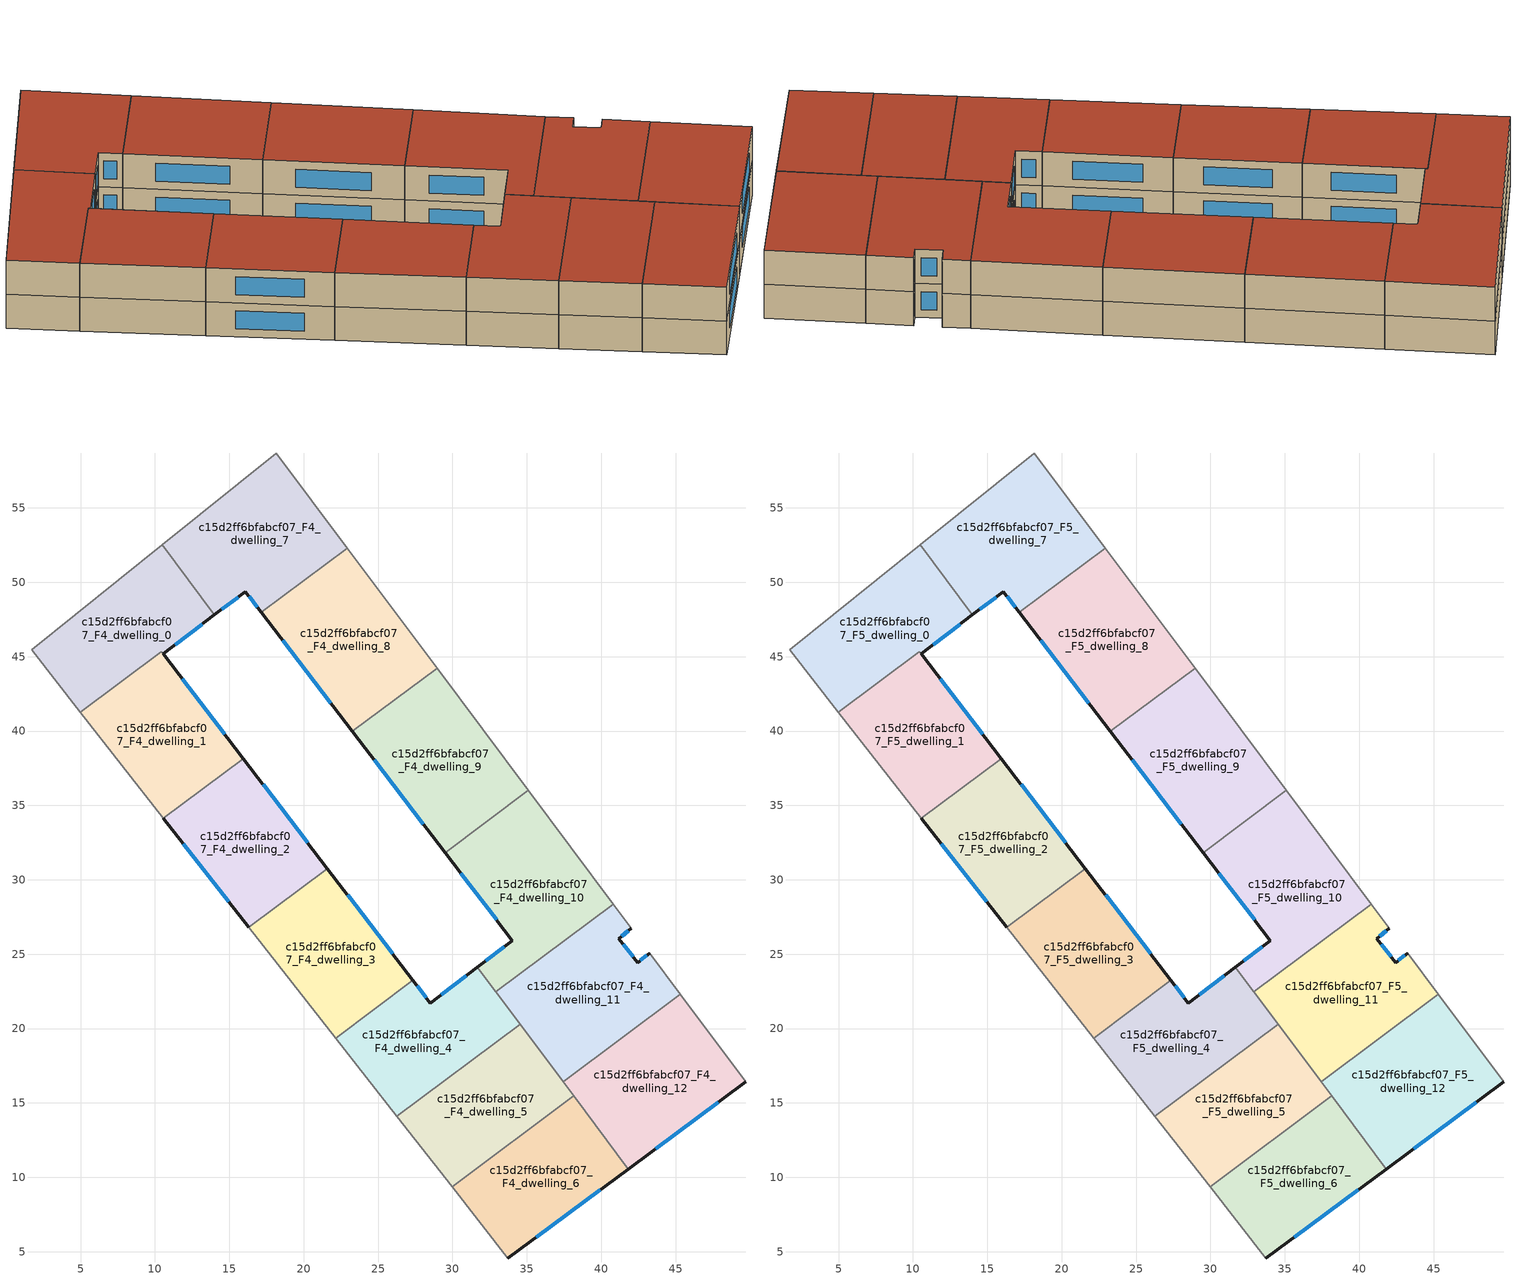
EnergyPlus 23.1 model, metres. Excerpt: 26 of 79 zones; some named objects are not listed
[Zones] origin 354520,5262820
c15d2ff6bfabcf07_F4_dwelling_0
 floor to c15d2ff6bfabcf07_F3_dwelling_0 (EU_floor_Construction): 10.48,52.52 14,47.8 10.55,45.18 10.44,45.33 4.98,41.26 1.7,45.46 z12
 wall outside (EU_wall_Construction): 10.55,45.18 14,47.8 z12:15
 wall adiabatic (EU_wall_Construction): 10.48,52.52 1.7,45.46 4.98,41.26 z12:15
 wall to c15d2ff6bfabcf07_F4_dwelling_7 (EU_wall_Construction): 14,47.8 10.48,52.52 z12:15
 wall to c15d2ff6bfabcf07_F4_dwelling_1 (EU_wall_Construction): 4.98,41.26 10.44,45.33 10.55,45.18 z12:15
 window (EU_Window_Construction): 11.36,45.8 13.19,47.19 z12.7:14.3
c15d2ff6bfabcf07_F4_dwelling_1
 floor to c15d2ff6bfabcf07_F3_dwelling_1 (EU_floor_Construction): 10.44,45.33 15.94,38.15 10.57,34.14 4.98,41.26 z12
 wall outside (EU_wall_Construction): 15.94,38.15 10.55,45.18 z12:15
 wall to c15d2ff6bfabcf07_F4_dwelling_2 (EU_wall_Construction): 10.57,34.14 15.94,38.15 z12:15
 wall adiabatic (EU_wall_Construction): 4.98,41.26 10.57,34.14 z12:15
 window (EU_Window_Construction): 14.67,39.8 11.82,43.53 z12.7:14.3
c15d2ff6bfabcf07_F4_dwelling_10
 floor to c15d2ff6bfabcf07_F3_dwelling_10 (EU_floor_Construction): 35.1,36 40.8,28.36 32.92,22.47 31.68,24.13 34.03,25.92 29.51,31.83 z12
 wall outside (EU_wall_Construction): 29.51,31.83 34.03,25.92 31.68,24.13 z12:15
 wall to c15d2ff6bfabcf07_F4_dwelling_9 (EU_wall_Construction): 35.1,36 29.51,31.83 z12:15
 wall adiabatic (EU_wall_Construction): 40.8,28.36 35.1,36 z12:15
 wall to c15d2ff6bfabcf07_F4_dwelling_11 (EU_wall_Construction): 32.92,22.47 40.8,28.36 z12:15
 wall to c15d2ff6bfabcf07_F4_dwelling_4 (EU_wall_Construction): 31.68,24.13 32.92,22.47 z12:15
 window (EU_Window_Construction): 33.48,25.5 32.23,24.55 / 30.57,30.44 32.97,27.3 z12.7:14.3
c15d2ff6bfabcf07_F4_dwelling_11
 floor to c15d2ff6bfabcf07_F3_dwelling_11 (EU_floor_Construction): 42.02,26.73 41.18,26.05 42.45,24.44 43.26,25.07 45.33,22.31 37.44,16.42 32.92,22.47 40.8,28.36 z12
 wall outside (EU_wall_Construction): 43.26,25.07 42.45,24.44 41.18,26.05 42.02,26.73 z12:15
 wall adiabatic (EU_wall_Construction): 45.33,22.31 43.26,25.07 / 42.02,26.73 40.8,28.36 z12:15
 wall to c15d2ff6bfabcf07_F4_dwelling_12 (EU_wall_Construction): 37.44,16.42 45.33,22.31 z12:15
 wall to c15d2ff6bfabcf07_F4_dwelling_5 (EU_wall_Construction): 34.54,20.3 37.44,16.42 z12:15
 wall to c15d2ff6bfabcf07_F4_dwelling_4 (EU_wall_Construction): 32.92,22.47 34.54,20.3 z12:15
 window (EU_Window_Construction): 41.38,26.21 41.83,26.57 / 42.15,24.82 41.48,25.67 / 43.07,24.92 42.64,24.59 z12.7:14.3
c15d2ff6bfabcf07_F4_dwelling_12
 floor to c15d2ff6bfabcf07_F3_dwelling_12 (EU_floor_Construction): 45.33,22.31 49.73,16.41 41.82,10.56 37.44,16.42 z12
 wall outside (EU_wall_Construction): 41.82,10.56 49.73,16.41 z12:15
 wall adiabatic (EU_wall_Construction): 49.73,16.41 45.33,22.31 z12:15
 wall to c15d2ff6bfabcf07_F4_dwelling_6 (EU_wall_Construction): 38.15,15.47 41.82,10.56 z12:15
 wall to c15d2ff6bfabcf07_F4_dwelling_5 (EU_wall_Construction): 37.44,16.41 38.15,15.47 z12:15
 window (EU_Window_Construction): 43.68,11.93 47.87,15.03 z12.7:14.3
c15d2ff6bfabcf07_F4_dwelling_2
 floor to c15d2ff6bfabcf07_F3_dwelling_2 (EU_floor_Construction): 15.94,38.15 21.59,30.76 16.31,26.81 10.57,34.14 z12
 wall outside (EU_wall_Construction): 10.57,34.14 16.31,26.81 / 21.59,30.76 15.94,38.15 z12:15
 wall to c15d2ff6bfabcf07_F4_dwelling_3 (EU_wall_Construction): 16.31,26.81 21.59,30.76 z12:15
 window (EU_Window_Construction): 11.92,32.42 14.96,28.53 / 20.27,32.49 17.27,36.41 z12.7:14.3
c15d2ff6bfabcf07_F4_dwelling_3
 floor to c15d2ff6bfabcf07_F3_dwelling_3 (EU_floor_Construction): 21.59,30.76 27.34,23.25 22.14,19.36 16.31,26.81 z12
 wall outside (EU_wall_Construction): 27.34,23.25 21.59,30.76 z12:15
 wall to c15d2ff6bfabcf07_F4_dwelling_4 (EU_wall_Construction): 22.14,19.36 27.34,23.25 z12:15
 wall adiabatic (EU_wall_Construction): 16.31,26.81 22.14,19.36 z12:15
 window (EU_Window_Construction): 25.99,25.01 22.94,28.99 z12.7:14.3
c15d2ff6bfabcf07_F4_dwelling_4
 floor to c15d2ff6bfabcf07_F3_dwelling_4 (EU_floor_Construction): 31.68,24.13 34.54,20.3 26.26,14.11 22.14,19.36 27.34,23.25 28.52,21.72 z12
 wall outside (EU_wall_Construction): 31.68,24.13 28.52,21.72 27.34,23.25 z12:15
 wall to c15d2ff6bfabcf07_F4_dwelling_5 (EU_wall_Construction): 26.26,14.11 34.54,20.3 z12:15
 wall adiabatic (EU_wall_Construction): 22.14,19.36 26.26,14.11 z12:15
 window (EU_Window_Construction): 30.94,23.56 29.26,22.28 / 28.24,22.08 27.62,22.89 z12.7:14.3
c15d2ff6bfabcf07_F4_dwelling_5
 floor to c15d2ff6bfabcf07_F3_dwelling_5 (EU_floor_Construction): 34.54,20.3 38.15,15.47 29.97,9.36 26.26,14.11 z12
 wall to c15d2ff6bfabcf07_F4_dwelling_6 (EU_wall_Construction): 29.97,9.36 38.15,15.47 z12:15
 wall adiabatic (EU_wall_Construction): 26.26,14.11 29.97,9.36 z12:15
c15d2ff6bfabcf07_F4_dwelling_6
 floor to c15d2ff6bfabcf07_F3_dwelling_6 (EU_floor_Construction): 38.15,15.47 41.82,10.56 33.72,4.57 29.97,9.36 z12
 wall outside (EU_wall_Construction): 33.72,4.57 41.82,10.56 z12:15
 wall adiabatic (EU_wall_Construction): 29.97,9.36 33.72,4.57 z12:15
 window (EU_Window_Construction): 35.63,5.98 39.92,9.15 z12.7:14.3
c15d2ff6bfabcf07_F4_dwelling_7
 floor to c15d2ff6bfabcf07_F3_dwelling_7 (EU_floor_Construction): 18.15,58.69 22.93,52.3 17.14,47.98 16.07,49.38 14,47.8 10.48,52.52 z12
 wall outside (EU_wall_Construction): 14,47.8 16.07,49.38 17.14,47.98 z12:15
 wall adiabatic (EU_wall_Construction): 22.93,52.3 18.15,58.69 10.48,52.52 z12:15
 wall to c15d2ff6bfabcf07_F4_dwelling_8 (EU_wall_Construction): 17.14,47.98 22.93,52.3 z12:15
 window (EU_Window_Construction): 16.32,49.05 16.89,48.31 / 14.49,48.17 15.58,49.01 z12.7:14.3
c15d2ff6bfabcf07_F4_dwelling_8
 floor to c15d2ff6bfabcf07_F3_dwelling_8 (EU_floor_Construction): 22.93,52.3 28.96,44.22 23.27,39.97 17.14,47.98 z12
 wall outside (EU_wall_Construction): 17.14,47.98 23.27,39.97 z12:15
 wall to c15d2ff6bfabcf07_F4_dwelling_9 (EU_wall_Construction): 23.27,39.97 28.96,44.22 z12:15
 wall adiabatic (EU_wall_Construction): 28.96,44.22 22.93,52.3 z12:15
 window (EU_Window_Construction): 18.58,46.1 21.83,41.85 z12.7:14.3
c15d2ff6bfabcf07_F4_dwelling_9
 floor to c15d2ff6bfabcf07_F3_dwelling_9 (EU_floor_Construction): 28.96,44.22 35.1,36 29.51,31.83 23.27,39.97 z12
 wall outside (EU_wall_Construction): 23.27,39.97 29.51,31.83 z12:15
 wall adiabatic (EU_wall_Construction): 35.1,36 28.96,44.22 z12:15
 window (EU_Window_Construction): 24.73,38.06 28.04,33.74 z12.7:14.3
c15d2ff6bfabcf07_F5_dwelling_0
 floor to c15d2ff6bfabcf07_F4_dwelling_0 (EU_floor_Construction): 10.48,52.52 14,47.8 10.55,45.18 10.44,45.33 4.98,41.26 1.7,45.46 z15
 wall outside (EU_wall_Construction): 10.55,45.18 14,47.8 z15:18
 wall adiabatic (EU_wall_Construction): 10.48,52.52 1.7,45.46 4.98,41.26 z15:18
 wall to c15d2ff6bfabcf07_F5_dwelling_7 (EU_wall_Construction): 14,47.8 10.48,52.52 z15:18
 wall to c15d2ff6bfabcf07_F5_dwelling_1 (EU_wall_Construction): 4.98,41.26 10.44,45.33 10.55,45.18 z15:18
 window (EU_Window_Construction): 11.36,45.8 13.19,47.19 z15.7:17.3
 roof outside (EU_roof_Construction): 10.55,45.18 14,47.8 10.48,52.52 1.7,45.46 4.98,41.26 10.44,45.33 z18
c15d2ff6bfabcf07_F5_dwelling_1
 floor to c15d2ff6bfabcf07_F4_dwelling_1 (EU_floor_Construction): 10.44,45.33 15.94,38.15 10.57,34.14 4.98,41.26 z15
 wall outside (EU_wall_Construction): 15.94,38.15 10.55,45.18 z15:18
 wall to c15d2ff6bfabcf07_F5_dwelling_2 (EU_wall_Construction): 10.57,34.14 15.94,38.15 z15:18
 wall adiabatic (EU_wall_Construction): 4.98,41.26 10.57,34.14 z15:18
 window (EU_Window_Construction): 14.67,39.8 11.82,43.53 z15.7:17.3
 roof outside (EU_roof_Construction): 15.94,38.15 10.44,45.33 4.98,41.26 10.57,34.14 z18
c15d2ff6bfabcf07_F5_dwelling_10
 floor to c15d2ff6bfabcf07_F4_dwelling_10 (EU_floor_Construction): 35.1,36 40.8,28.36 32.92,22.47 31.68,24.13 34.03,25.92 29.51,31.83 z15
 wall outside (EU_wall_Construction): 29.51,31.83 34.03,25.92 31.68,24.13 z15:18
 wall to c15d2ff6bfabcf07_F5_dwelling_9 (EU_wall_Construction): 35.1,36 29.51,31.83 z15:18
 wall adiabatic (EU_wall_Construction): 40.8,28.36 35.1,36 z15:18
 wall to c15d2ff6bfabcf07_F5_dwelling_11 (EU_wall_Construction): 32.92,22.47 40.8,28.36 z15:18
 wall to c15d2ff6bfabcf07_F5_dwelling_4 (EU_wall_Construction): 31.68,24.13 32.92,22.47 z15:18
 window (EU_Window_Construction): 33.48,25.5 32.23,24.55 / 30.57,30.44 32.97,27.3 z15.7:17.3
 roof outside (EU_roof_Construction): 40.8,28.36 35.1,36 29.51,31.83 34.03,25.92 31.68,24.13 32.92,22.47 z18
c15d2ff6bfabcf07_F5_dwelling_11
 floor to c15d2ff6bfabcf07_F4_dwelling_11 (EU_floor_Construction): 42.02,26.73 41.18,26.05 42.45,24.44 43.26,25.07 45.33,22.31 37.44,16.42 32.92,22.47 40.8,28.36 z15
 wall outside (EU_wall_Construction): 43.26,25.07 42.45,24.44 41.18,26.05 42.02,26.73 z15:18
 wall adiabatic (EU_wall_Construction): 45.33,22.31 43.26,25.07 / 42.02,26.73 40.8,28.36 z15:18
 wall to c15d2ff6bfabcf07_F5_dwelling_12 (EU_wall_Construction): 37.44,16.42 45.33,22.31 z15:18
 wall to c15d2ff6bfabcf07_F5_dwelling_5 (EU_wall_Construction): 34.54,20.3 37.44,16.42 z15:18
 wall to c15d2ff6bfabcf07_F5_dwelling_4 (EU_wall_Construction): 32.92,22.47 34.54,20.3 z15:18
 window (EU_Window_Construction): 41.38,26.21 41.83,26.57 / 42.15,24.82 41.48,25.67 / 43.07,24.92 42.64,24.59 z15.7:17.3
 roof outside (EU_roof_Construction): 45.33,22.31 43.26,25.07 42.45,24.44 41.18,26.05 42.02,26.73 40.8,28.36 32.92,22.47 37.44,16.42 z18
c15d2ff6bfabcf07_F5_dwelling_12
 floor to c15d2ff6bfabcf07_F4_dwelling_12 (EU_floor_Construction): 45.33,22.31 49.73,16.41 41.82,10.56 37.44,16.42 z15
 wall outside (EU_wall_Construction): 41.82,10.56 49.73,16.41 z15:18
 wall adiabatic (EU_wall_Construction): 49.73,16.41 45.33,22.31 z15:18
 wall to c15d2ff6bfabcf07_F5_dwelling_6 (EU_wall_Construction): 38.15,15.47 41.82,10.56 z15:18
 wall to c15d2ff6bfabcf07_F5_dwelling_5 (EU_wall_Construction): 37.44,16.41 38.15,15.47 z15:18
 window (EU_Window_Construction): 43.68,11.93 47.87,15.03 z15.7:17.3
 roof outside (EU_roof_Construction): 49.73,16.41 45.33,22.31 37.44,16.42 41.82,10.56 z18
c15d2ff6bfabcf07_F5_dwelling_2
 floor to c15d2ff6bfabcf07_F4_dwelling_2 (EU_floor_Construction): 15.94,38.15 21.59,30.76 16.31,26.81 10.57,34.14 z15
 wall outside (EU_wall_Construction): 10.57,34.14 16.31,26.81 / 21.59,30.76 15.94,38.15 z15:18
 wall to c15d2ff6bfabcf07_F5_dwelling_3 (EU_wall_Construction): 16.31,26.81 21.59,30.76 z15:18
 window (EU_Window_Construction): 11.92,32.42 14.96,28.53 / 20.27,32.49 17.27,36.41 z15.7:17.3
 roof outside (EU_roof_Construction): 21.59,30.76 15.94,38.15 10.57,34.14 16.31,26.81 z18
c15d2ff6bfabcf07_F5_dwelling_3
 floor to c15d2ff6bfabcf07_F4_dwelling_3 (EU_floor_Construction): 21.59,30.76 27.34,23.25 22.14,19.36 16.31,26.81 z15
 wall outside (EU_wall_Construction): 27.34,23.25 21.59,30.76 z15:18
 wall to c15d2ff6bfabcf07_F5_dwelling_4 (EU_wall_Construction): 22.14,19.36 27.34,23.25 z15:18
 wall adiabatic (EU_wall_Construction): 16.31,26.81 22.14,19.36 z15:18
 window (EU_Window_Construction): 25.99,25.01 22.94,28.99 z15.7:17.3
 roof outside (EU_roof_Construction): 27.34,23.25 21.59,30.76 16.31,26.81 22.14,19.36 z18
c15d2ff6bfabcf07_F5_dwelling_4
 floor to c15d2ff6bfabcf07_F4_dwelling_4 (EU_floor_Construction): 31.68,24.13 34.54,20.3 26.26,14.11 22.14,19.36 27.34,23.25 28.52,21.72 z15
 wall outside (EU_wall_Construction): 31.68,24.13 28.52,21.72 27.34,23.25 z15:18
 wall to c15d2ff6bfabcf07_F5_dwelling_5 (EU_wall_Construction): 26.26,14.11 34.54,20.3 z15:18
 wall adiabatic (EU_wall_Construction): 22.14,19.36 26.26,14.11 z15:18
 window (EU_Window_Construction): 30.94,23.56 29.26,22.28 / 28.24,22.08 27.62,22.89 z15.7:17.3
 roof outside (EU_roof_Construction): 34.54,20.3 31.68,24.13 28.52,21.72 27.34,23.25 22.14,19.36 26.26,14.11 z18
c15d2ff6bfabcf07_F5_dwelling_5
 floor to c15d2ff6bfabcf07_F4_dwelling_5 (EU_floor_Construction): 34.54,20.3 38.15,15.47 29.97,9.36 26.26,14.11 z15
 wall to c15d2ff6bfabcf07_F5_dwelling_6 (EU_wall_Construction): 29.97,9.36 38.15,15.47 z15:18
 wall adiabatic (EU_wall_Construction): 26.26,14.11 29.97,9.36 z15:18
 roof outside (EU_roof_Construction): 38.15,15.47 34.54,20.3 26.26,14.11 29.97,9.36 z18
c15d2ff6bfabcf07_F5_dwelling_6
 floor to c15d2ff6bfabcf07_F4_dwelling_6 (EU_floor_Construction): 38.15,15.47 41.82,10.56 33.72,4.57 29.97,9.36 z15
 wall outside (EU_wall_Construction): 33.72,4.57 41.82,10.56 z15:18
 wall adiabatic (EU_wall_Construction): 29.97,9.36 33.72,4.57 z15:18
 window (EU_Window_Construction): 35.63,5.98 39.92,9.15 z15.7:17.3
 roof outside (EU_roof_Construction): 41.82,10.56 38.15,15.47 29.97,9.36 33.72,4.57 z18
c15d2ff6bfabcf07_F5_dwelling_7
 floor to c15d2ff6bfabcf07_F4_dwelling_7 (EU_floor_Construction): 18.15,58.69 22.93,52.3 17.14,47.98 16.07,49.38 14,47.8 10.48,52.52 z15
 wall outside (EU_wall_Construction): 14,47.8 16.07,49.38 17.14,47.98 z15:18
 wall adiabatic (EU_wall_Construction): 22.93,52.3 18.15,58.69 10.48,52.52 z15:18
 wall to c15d2ff6bfabcf07_F5_dwelling_8 (EU_wall_Construction): 17.14,47.98 22.93,52.3 z15:18
 window (EU_Window_Construction): 16.32,49.05 16.89,48.31 / 14.49,48.17 15.58,49.01 z15.7:17.3
 roof outside (EU_roof_Construction): 22.93,52.3 18.15,58.69 10.48,52.52 14,47.8 16.07,49.38 17.14,47.98 z18
c15d2ff6bfabcf07_F5_dwelling_8
 floor to c15d2ff6bfabcf07_F4_dwelling_8 (EU_floor_Construction): 22.93,52.3 28.96,44.22 23.27,39.97 17.14,47.98 z15
 wall outside (EU_wall_Construction): 17.14,47.98 23.27,39.97 z15:18
 wall to c15d2ff6bfabcf07_F5_dwelling_9 (EU_wall_Construction): 23.27,39.97 28.96,44.22 z15:18
 wall adiabatic (EU_wall_Construction): 28.96,44.22 22.93,52.3 z15:18
 window (EU_Window_Construction): 18.58,46.1 21.83,41.85 z15.7:17.3
 roof outside (EU_roof_Construction): 28.96,44.22 22.93,52.3 17.14,47.98 23.27,39.97 z18
c15d2ff6bfabcf07_F5_dwelling_9
 floor to c15d2ff6bfabcf07_F4_dwelling_9 (EU_floor_Construction): 28.96,44.22 35.1,36 29.51,31.83 23.27,39.97 z15
 wall outside (EU_wall_Construction): 23.27,39.97 29.51,31.83 z15:18
 wall adiabatic (EU_wall_Construction): 35.1,36 28.96,44.22 z15:18
 window (EU_Window_Construction): 24.73,38.06 28.04,33.74 z15.7:17.3
 roof outside (EU_roof_Construction): 35.1,36 28.96,44.22 23.27,39.97 29.51,31.83 z18
[Building]
EU S2 Campaign: North Axis=0; Terrain=City; Solar Distribution=FullExterior
[Site:Location]
Budapest.Ferenc.Liszt.Intl.AP: Latitude=47.437; Longitude=19.256; Time Zone=1; Elevation=185
[SizingPeriod:WeatherFileDays]
AnnualSizingPeriod: Begin Month=1; Begin Day of Month=1; End Month=12; End Day of Month=31; Day of Week for Start Day=Monday; Use Weather File Daylight Saving Period=No; Use Weather File Rain and Snow Indicators=No
[MATERIAL]
EU_InternalMass_Material: Roughness=MediumRough; Thickness=0.1; Conductivity=1; Density=1800; Specific Heat=900; Thermal Absorptance=0.9; Solar Absorptance=0.7; Visible Absorptance=0.7
[MATERIAL:NOMASS] Roughness=MediumRough; Thermal Absorptance=0.9; Solar Absorptance=0.7; Visible Absorptance=0.7
Name | Thermal Resistance
EU_wall_NoMass | 0.832559
EU_roof_NoMass | 1.39638
EU_floor_NoMass | 0.872794
[WINDOWMATERIAL:SIMPLEGLAZINGSYSTEM]
EU_Window_SimpleGlazing: UFactor=2.79869; Solar Heat Gain Coefficient=0.75; Visible Transmittance=0.75
[CONSTRUCTION]
EU_wall_Construction: EU_wall_NoMass
EU_roof_Construction: EU_roof_NoMass
EU_floor_Construction: EU_floor_NoMass
EU_Window_Construction: EU_Window_SimpleGlazing
EU_InternalMass_Construction: EU_InternalMass_Material
[ZONE] Type=1; Multiplier=1; Ceiling Height=autocalculate; Floor Area=autocalculate; Part of Total Floor Area=Yes
Name | Volume
c15d2ff6bfabcf07_F4_dwelling_0; c15d2ff6bfabcf07_F5_dwelling_0 | 187.981
c15d2ff6bfabcf07_F4_dwelling_1; c15d2ff6bfabcf07_F5_dwelling_1 | 183.399
c15d2ff6bfabcf07_F4_dwelling_10; c15d2ff6bfabcf07_F5_dwelling_10 | 216.639
c15d2ff6bfabcf07_F4_dwelling_11; c15d2ff6bfabcf07_F5_dwelling_11 | 216.628
c15d2ff6bfabcf07_F4_dwelling_12; c15d2ff6bfabcf07_F5_dwelling_12 | 216.636
c15d2ff6bfabcf07_F4_dwelling_2; c15d2ff6bfabcf07_F5_dwelling_2 | 185.682
c15d2ff6bfabcf07_F4_dwelling_3; c15d2ff6bfabcf07_F5_dwelling_3 | 185.705
c15d2ff6bfabcf07_F4_dwelling_4; c15d2ff6bfabcf07_F5_dwelling_4 | 185.704
c15d2ff6bfabcf07_F4_dwelling_5; c15d2ff6bfabcf07_F5_dwelling_5 | 185.711
c15d2ff6bfabcf07_F4_dwelling_6; c15d2ff6bfabcf07_F5_dwelling_6 | 185.68
c15d2ff6bfabcf07_F4_dwelling_7; c15d2ff6bfabcf07_F5_dwelling_7 | 216.637
c15d2ff6bfabcf07_F4_dwelling_8; c15d2ff6bfabcf07_F5_dwelling_8 | 216.654
c15d2ff6bfabcf07_F4_dwelling_9; c15d2ff6bfabcf07_F5_dwelling_9 | 216.62
[INTERNALMASS] Construction=EU_InternalMass_Construction
Name | Zone or ZoneList | Surface Area
c15d2ff6bfabcf07_F4_dwelling_0_EU_InternalMass | c15d2ff6bfabcf07_F4_dwelling_0 | 62.6601
c15d2ff6bfabcf07_F4_dwelling_1_EU_InternalMass | c15d2ff6bfabcf07_F4_dwelling_1 | 61.1329
c15d2ff6bfabcf07_F4_dwelling_2_EU_InternalMass | c15d2ff6bfabcf07_F4_dwelling_2 | 61.8942
c15d2ff6bfabcf07_F4_dwelling_3_EU_InternalMass | c15d2ff6bfabcf07_F4_dwelling_3 | 61.9018
c15d2ff6bfabcf07_F4_dwelling_4_EU_InternalMass | c15d2ff6bfabcf07_F4_dwelling_4 | 61.9014
c15d2ff6bfabcf07_F4_dwelling_5_EU_InternalMass | c15d2ff6bfabcf07_F4_dwelling_5 | 61.9037
c15d2ff6bfabcf07_F4_dwelling_6_EU_InternalMass | c15d2ff6bfabcf07_F4_dwelling_6 | 61.8932
c15d2ff6bfabcf07_F4_dwelling_7_EU_InternalMass | c15d2ff6bfabcf07_F4_dwelling_7 | 72.2125
c15d2ff6bfabcf07_F4_dwelling_8_EU_InternalMass | c15d2ff6bfabcf07_F4_dwelling_8 | 72.218
c15d2ff6bfabcf07_F4_dwelling_9_EU_InternalMass | c15d2ff6bfabcf07_F4_dwelling_9 | 72.2064
c15d2ff6bfabcf07_F4_dwelling_10_EU_InternalMass | c15d2ff6bfabcf07_F4_dwelling_10 | 72.213
c15d2ff6bfabcf07_F4_dwelling_11_EU_InternalMass | c15d2ff6bfabcf07_F4_dwelling_11 | 72.2094
c15d2ff6bfabcf07_F4_dwelling_12_EU_InternalMass | c15d2ff6bfabcf07_F4_dwelling_12 | 72.2119
c15d2ff6bfabcf07_F5_dwelling_0_EU_InternalMass | c15d2ff6bfabcf07_F5_dwelling_0 | 62.6601
c15d2ff6bfabcf07_F5_dwelling_1_EU_InternalMass | c15d2ff6bfabcf07_F5_dwelling_1 | 61.1329
c15d2ff6bfabcf07_F5_dwelling_2_EU_InternalMass | c15d2ff6bfabcf07_F5_dwelling_2 | 61.8942
c15d2ff6bfabcf07_F5_dwelling_3_EU_InternalMass | c15d2ff6bfabcf07_F5_dwelling_3 | 61.9018
c15d2ff6bfabcf07_F5_dwelling_4_EU_InternalMass | c15d2ff6bfabcf07_F5_dwelling_4 | 61.9014
c15d2ff6bfabcf07_F5_dwelling_5_EU_InternalMass | c15d2ff6bfabcf07_F5_dwelling_5 | 61.9037
c15d2ff6bfabcf07_F5_dwelling_6_EU_InternalMass | c15d2ff6bfabcf07_F5_dwelling_6 | 61.8932
c15d2ff6bfabcf07_F5_dwelling_7_EU_InternalMass | c15d2ff6bfabcf07_F5_dwelling_7 | 72.2125
c15d2ff6bfabcf07_F5_dwelling_8_EU_InternalMass | c15d2ff6bfabcf07_F5_dwelling_8 | 72.218
c15d2ff6bfabcf07_F5_dwelling_9_EU_InternalMass | c15d2ff6bfabcf07_F5_dwelling_9 | 72.2064
c15d2ff6bfabcf07_F5_dwelling_10_EU_InternalMass | c15d2ff6bfabcf07_F5_dwelling_10 | 72.213
c15d2ff6bfabcf07_F5_dwelling_11_EU_InternalMass | c15d2ff6bfabcf07_F5_dwelling_11 | 72.2094
c15d2ff6bfabcf07_F5_dwelling_12_EU_InternalMass | c15d2ff6bfabcf07_F5_dwelling_12 | 72.2119
[OTHEREQUIPMENT] Fuel Type=Electricity; Design Level Calculation Method=Watts/Area; Power per Zone Floor Area=1; Fraction Latent=0; Fraction Radiant=0; Fraction Lost=0; Carbon Dioxide Generation Rate=0; EndUse Subcategory=EU_Step8_InternalGains
Name | Zone or ZoneList or Space or SpaceList | Schedule
EU_Step8_InternalGain_c15d2ff6bfabcf07_F4_dwelling_0_f000 | c15d2ff6bfabcf07_F4_dwelling_0 | EU_Step8_GainSchedule_c15d2ff6bfabcf07_F4_dwelling_0_f000
EU_Step8_InternalGain_c15d2ff6bfabcf07_F4_dwelling_1_f000 | c15d2ff6bfabcf07_F4_dwelling_1 | EU_Step8_GainSchedule_c15d2ff6bfabcf07_F4_dwelling_1_f000
EU_Step8_InternalGain_c15d2ff6bfabcf07_F4_dwelling_2_f000 | c15d2ff6bfabcf07_F4_dwelling_2 | EU_Step8_GainSchedule_c15d2ff6bfabcf07_F4_dwelling_2_f000
EU_Step8_InternalGain_c15d2ff6bfabcf07_F4_dwelling_3_f000 | c15d2ff6bfabcf07_F4_dwelling_3 | EU_Step8_GainSchedule_c15d2ff6bfabcf07_F4_dwelling_3_f000
EU_Step8_InternalGain_c15d2ff6bfabcf07_F4_dwelling_4_f000 | c15d2ff6bfabcf07_F4_dwelling_4 | EU_Step8_GainSchedule_c15d2ff6bfabcf07_F4_dwelling_4_f000
EU_Step8_InternalGain_c15d2ff6bfabcf07_F4_dwelling_5_f000 | c15d2ff6bfabcf07_F4_dwelling_5 | EU_Step8_GainSchedule_c15d2ff6bfabcf07_F4_dwelling_5_f000
EU_Step8_InternalGain_c15d2ff6bfabcf07_F4_dwelling_6_f000 | c15d2ff6bfabcf07_F4_dwelling_6 | EU_Step8_GainSchedule_c15d2ff6bfabcf07_F4_dwelling_6_f000
EU_Step8_InternalGain_c15d2ff6bfabcf07_F4_dwelling_7_f000 | c15d2ff6bfabcf07_F4_dwelling_7 | EU_Step8_GainSchedule_c15d2ff6bfabcf07_F4_dwelling_7_f000
EU_Step8_InternalGain_c15d2ff6bfabcf07_F4_dwelling_8_f000 | c15d2ff6bfabcf07_F4_dwelling_8 | EU_Step8_GainSchedule_c15d2ff6bfabcf07_F4_dwelling_8_f000
EU_Step8_InternalGain_c15d2ff6bfabcf07_F4_dwelling_9_f000 | c15d2ff6bfabcf07_F4_dwelling_9 | EU_Step8_GainSchedule_c15d2ff6bfabcf07_F4_dwelling_9_f000
EU_Step8_InternalGain_c15d2ff6bfabcf07_F4_dwelling_10_f000 | c15d2ff6bfabcf07_F4_dwelling_10 | EU_Step8_GainSchedule_c15d2ff6bfabcf07_F4_dwelling_10_f000
EU_Step8_InternalGain_c15d2ff6bfabcf07_F4_dwelling_11_f000 | c15d2ff6bfabcf07_F4_dwelling_11 | EU_Step8_GainSchedule_c15d2ff6bfabcf07_F4_dwelling_11_f000
EU_Step8_InternalGain_c15d2ff6bfabcf07_F4_dwelling_12_f000 | c15d2ff6bfabcf07_F4_dwelling_12 | EU_Step8_GainSchedule_c15d2ff6bfabcf07_F4_dwelling_12_f000
EU_Step8_InternalGain_c15d2ff6bfabcf07_F5_dwelling_0_f000 | c15d2ff6bfabcf07_F5_dwelling_0 | EU_Step8_GainSchedule_c15d2ff6bfabcf07_F5_dwelling_0_f000
EU_Step8_InternalGain_c15d2ff6bfabcf07_F5_dwelling_1_f000 | c15d2ff6bfabcf07_F5_dwelling_1 | EU_Step8_GainSchedule_c15d2ff6bfabcf07_F5_dwelling_1_f000
EU_Step8_InternalGain_c15d2ff6bfabcf07_F5_dwelling_2_f000 | c15d2ff6bfabcf07_F5_dwelling_2 | EU_Step8_GainSchedule_c15d2ff6bfabcf07_F5_dwelling_2_f000
EU_Step8_InternalGain_c15d2ff6bfabcf07_F5_dwelling_3_f000 | c15d2ff6bfabcf07_F5_dwelling_3 | EU_Step8_GainSchedule_c15d2ff6bfabcf07_F5_dwelling_3_f000
EU_Step8_InternalGain_c15d2ff6bfabcf07_F5_dwelling_4_f000 | c15d2ff6bfabcf07_F5_dwelling_4 | EU_Step8_GainSchedule_c15d2ff6bfabcf07_F5_dwelling_4_f000
EU_Step8_InternalGain_c15d2ff6bfabcf07_F5_dwelling_5_f000 | c15d2ff6bfabcf07_F5_dwelling_5 | EU_Step8_GainSchedule_c15d2ff6bfabcf07_F5_dwelling_5_f000
EU_Step8_InternalGain_c15d2ff6bfabcf07_F5_dwelling_6_f000 | c15d2ff6bfabcf07_F5_dwelling_6 | EU_Step8_GainSchedule_c15d2ff6bfabcf07_F5_dwelling_6_f000
EU_Step8_InternalGain_c15d2ff6bfabcf07_F5_dwelling_7_f000 | c15d2ff6bfabcf07_F5_dwelling_7 | EU_Step8_GainSchedule_c15d2ff6bfabcf07_F5_dwelling_7_f000
EU_Step8_InternalGain_c15d2ff6bfabcf07_F5_dwelling_8_f000 | c15d2ff6bfabcf07_F5_dwelling_8 | EU_Step8_GainSchedule_c15d2ff6bfabcf07_F5_dwelling_8_f000
EU_Step8_InternalGain_c15d2ff6bfabcf07_F5_dwelling_9_f000 | c15d2ff6bfabcf07_F5_dwelling_9 | EU_Step8_GainSchedule_c15d2ff6bfabcf07_F5_dwelling_9_f000
EU_Step8_InternalGain_c15d2ff6bfabcf07_F5_dwelling_10_f000 | c15d2ff6bfabcf07_F5_dwelling_10 | EU_Step8_GainSchedule_c15d2ff6bfabcf07_F5_dwelling_10_f000
EU_Step8_InternalGain_c15d2ff6bfabcf07_F5_dwelling_11_f000 | c15d2ff6bfabcf07_F5_dwelling_11 | EU_Step8_GainSchedule_c15d2ff6bfabcf07_F5_dwelling_11_f000
EU_Step8_InternalGain_c15d2ff6bfabcf07_F5_dwelling_12_f000 | c15d2ff6bfabcf07_F5_dwelling_12 | EU_Step8_GainSchedule_c15d2ff6bfabcf07_F5_dwelling_12_f000
[ZONEVENTILATION:DESIGNFLOWRATE] Schedule=EU_AlwaysOn; Design Flow Rate Calculation Method=AirChanges/Hour; Air Changes per Hour=0.475469; Ventilation Type=Natural; Fan Pressure Rise=0; Fan Total Efficiency=1; Constant Term Coefficient=1; Temperature Term Coefficient=0; Velocity Term Coefficient=0; Velocity Squared Term Coefficient=0; Minimum Indoor Temperature=-100; Maximum Indoor Temperature=100; Delta Temperature=-100; Minimum Outdoor Temperature=-100; Maximum Outdoor Temperature=100; Maximum Wind Speed=40
Name | Zone or ZoneList or Space or SpaceList
EU_ConstantAir_c15d2ff6bfabcf07_F4_dwelling_0 | c15d2ff6bfabcf07_F4_dwelling_0
EU_ConstantAir_c15d2ff6bfabcf07_F4_dwelling_1 | c15d2ff6bfabcf07_F4_dwelling_1
EU_ConstantAir_c15d2ff6bfabcf07_F4_dwelling_2 | c15d2ff6bfabcf07_F4_dwelling_2
EU_ConstantAir_c15d2ff6bfabcf07_F4_dwelling_3 | c15d2ff6bfabcf07_F4_dwelling_3
EU_ConstantAir_c15d2ff6bfabcf07_F4_dwelling_4 | c15d2ff6bfabcf07_F4_dwelling_4
EU_ConstantAir_c15d2ff6bfabcf07_F4_dwelling_5 | c15d2ff6bfabcf07_F4_dwelling_5
EU_ConstantAir_c15d2ff6bfabcf07_F4_dwelling_6 | c15d2ff6bfabcf07_F4_dwelling_6
EU_ConstantAir_c15d2ff6bfabcf07_F4_dwelling_7 | c15d2ff6bfabcf07_F4_dwelling_7
EU_ConstantAir_c15d2ff6bfabcf07_F4_dwelling_8 | c15d2ff6bfabcf07_F4_dwelling_8
EU_ConstantAir_c15d2ff6bfabcf07_F4_dwelling_9 | c15d2ff6bfabcf07_F4_dwelling_9
EU_ConstantAir_c15d2ff6bfabcf07_F4_dwelling_10 | c15d2ff6bfabcf07_F4_dwelling_10
EU_ConstantAir_c15d2ff6bfabcf07_F4_dwelling_11 | c15d2ff6bfabcf07_F4_dwelling_11
EU_ConstantAir_c15d2ff6bfabcf07_F4_dwelling_12 | c15d2ff6bfabcf07_F4_dwelling_12
EU_ConstantAir_c15d2ff6bfabcf07_F5_dwelling_0 | c15d2ff6bfabcf07_F5_dwelling_0
EU_ConstantAir_c15d2ff6bfabcf07_F5_dwelling_1 | c15d2ff6bfabcf07_F5_dwelling_1
EU_ConstantAir_c15d2ff6bfabcf07_F5_dwelling_2 | c15d2ff6bfabcf07_F5_dwelling_2
EU_ConstantAir_c15d2ff6bfabcf07_F5_dwelling_3 | c15d2ff6bfabcf07_F5_dwelling_3
EU_ConstantAir_c15d2ff6bfabcf07_F5_dwelling_4 | c15d2ff6bfabcf07_F5_dwelling_4
EU_ConstantAir_c15d2ff6bfabcf07_F5_dwelling_5 | c15d2ff6bfabcf07_F5_dwelling_5
EU_ConstantAir_c15d2ff6bfabcf07_F5_dwelling_6 | c15d2ff6bfabcf07_F5_dwelling_6
EU_ConstantAir_c15d2ff6bfabcf07_F5_dwelling_7 | c15d2ff6bfabcf07_F5_dwelling_7
EU_ConstantAir_c15d2ff6bfabcf07_F5_dwelling_8 | c15d2ff6bfabcf07_F5_dwelling_8
EU_ConstantAir_c15d2ff6bfabcf07_F5_dwelling_9 | c15d2ff6bfabcf07_F5_dwelling_9
EU_ConstantAir_c15d2ff6bfabcf07_F5_dwelling_10 | c15d2ff6bfabcf07_F5_dwelling_10
EU_ConstantAir_c15d2ff6bfabcf07_F5_dwelling_11 | c15d2ff6bfabcf07_F5_dwelling_11
EU_ConstantAir_c15d2ff6bfabcf07_F5_dwelling_12 | c15d2ff6bfabcf07_F5_dwelling_12
[HVACTEMPLATE:ZONE:IDEALLOADSAIRSYSTEM] System Availability Schedule=EU_AlwaysOn; Maximum Heating Supply Air Temperature=50; Minimum Cooling Supply Air Temperature=13; Maximum Heating Supply Air Humidity Ratio=0.0156; Minimum Cooling Supply Air Humidity Ratio=0.0077; Heating Limit=NoLimit; Cooling Limit=NoLimit; Heating Availability Schedule=EU_AlwaysOn; Cooling Availability Schedule=EU_CoolingOff; Dehumidification Control Type=ConstantSensibleHeatRatio; Cooling Sensible Heat Ratio=0.7; Dehumidification Setpoint=60; Humidification Control Type=None; Humidification Setpoint=30; Outdoor Air Method=None; Outdoor Air Flow Rate per Person=0.00944; Outdoor Air Flow Rate per Zone Floor Area=0; Outdoor Air Flow Rate per Zone=0; Demand Controlled Ventilation Type=None; Outdoor Air Economizer Type=NoEconomizer; Heat Recovery Type=None; Sensible Heat Recovery Effectiveness=0.7; Latent Heat Recovery Effectiveness=0.65
Name | Template Thermostat
c15d2ff6bfabcf07_F4_dwelling_0 | EU_HeatOnly_c15d2ff6bfabcf07_F4_dwelling_0
c15d2ff6bfabcf07_F4_dwelling_1 | EU_HeatOnly_c15d2ff6bfabcf07_F4_dwelling_1
c15d2ff6bfabcf07_F4_dwelling_2 | EU_HeatOnly_c15d2ff6bfabcf07_F4_dwelling_2
c15d2ff6bfabcf07_F4_dwelling_3 | EU_HeatOnly_c15d2ff6bfabcf07_F4_dwelling_3
c15d2ff6bfabcf07_F4_dwelling_4 | EU_HeatOnly_c15d2ff6bfabcf07_F4_dwelling_4
c15d2ff6bfabcf07_F4_dwelling_5 | EU_HeatOnly_c15d2ff6bfabcf07_F4_dwelling_5
c15d2ff6bfabcf07_F4_dwelling_6 | EU_HeatOnly_c15d2ff6bfabcf07_F4_dwelling_6
c15d2ff6bfabcf07_F4_dwelling_7 | EU_HeatOnly_c15d2ff6bfabcf07_F4_dwelling_7
c15d2ff6bfabcf07_F4_dwelling_8 | EU_HeatOnly_c15d2ff6bfabcf07_F4_dwelling_8
c15d2ff6bfabcf07_F4_dwelling_9 | EU_HeatOnly_c15d2ff6bfabcf07_F4_dwelling_9
c15d2ff6bfabcf07_F4_dwelling_10 | EU_HeatOnly_c15d2ff6bfabcf07_F4_dwelling_10
c15d2ff6bfabcf07_F4_dwelling_11 | EU_HeatOnly_c15d2ff6bfabcf07_F4_dwelling_11
c15d2ff6bfabcf07_F4_dwelling_12 | EU_HeatOnly_c15d2ff6bfabcf07_F4_dwelling_12
c15d2ff6bfabcf07_F5_dwelling_0 | EU_HeatOnly_c15d2ff6bfabcf07_F5_dwelling_0
c15d2ff6bfabcf07_F5_dwelling_1 | EU_HeatOnly_c15d2ff6bfabcf07_F5_dwelling_1
c15d2ff6bfabcf07_F5_dwelling_2 | EU_HeatOnly_c15d2ff6bfabcf07_F5_dwelling_2
c15d2ff6bfabcf07_F5_dwelling_3 | EU_HeatOnly_c15d2ff6bfabcf07_F5_dwelling_3
c15d2ff6bfabcf07_F5_dwelling_4 | EU_HeatOnly_c15d2ff6bfabcf07_F5_dwelling_4
c15d2ff6bfabcf07_F5_dwelling_5 | EU_HeatOnly_c15d2ff6bfabcf07_F5_dwelling_5
c15d2ff6bfabcf07_F5_dwelling_6 | EU_HeatOnly_c15d2ff6bfabcf07_F5_dwelling_6
c15d2ff6bfabcf07_F5_dwelling_7 | EU_HeatOnly_c15d2ff6bfabcf07_F5_dwelling_7
c15d2ff6bfabcf07_F5_dwelling_8 | EU_HeatOnly_c15d2ff6bfabcf07_F5_dwelling_8
c15d2ff6bfabcf07_F5_dwelling_9 | EU_HeatOnly_c15d2ff6bfabcf07_F5_dwelling_9
c15d2ff6bfabcf07_F5_dwelling_10 | EU_HeatOnly_c15d2ff6bfabcf07_F5_dwelling_10
c15d2ff6bfabcf07_F5_dwelling_11 | EU_HeatOnly_c15d2ff6bfabcf07_F5_dwelling_11
c15d2ff6bfabcf07_F5_dwelling_12 | EU_HeatOnly_c15d2ff6bfabcf07_F5_dwelling_12
[SIZING:ZONE] Zone Cooling Design Supply Air Temperature Input Method=SupplyAirTemperature; Zone Cooling Design Supply Air Temperature=13; Zone Heating Design Supply Air Temperature Input Method=SupplyAirTemperature; Zone Heating Design Supply Air Temperature=50; Zone Cooling Design Supply Air Humidity Ratio=0.008; Zone Heating Design Supply Air Humidity Ratio=0.008; Cooling Design Air Flow Method=DesignDay; Cooling Design Air Flow Rate=0; Cooling Minimum Air Flow per Zone Floor Area=0.000762; Cooling Minimum Air Flow=0; Cooling Minimum Air Flow Fraction=0.2; Heating Design Air Flow Method=DesignDay; Heating Design Air Flow Rate=0; Heating Maximum Air Flow per Zone Floor Area=0.002032; Heating Maximum Air Flow=0.141576; Heating Maximum Air Flow Fraction=0.3; Account for Dedicated Outdoor Air System=No; Dedicated Outdoor Air System Control Strategy=NeutralSupplyAir; Dedicated Outdoor Air Low Setpoint Temperature for Design=autosize; Dedicated Outdoor Air High Setpoint Temperature for Design=autosize; Zone Load Sizing Method=Sensible Load Only No Latent Load; Zone Latent Cooling Design Supply Air Humidity Ratio Input Method=HumidityRatioDifference; Zone Cooling Design Supply Air Humidity Ratio Difference=0.005; Zone Latent Heating Design Supply Air Humidity Ratio Input Method=HumidityRatioDifference; Zone Humidification Design Supply Air Humidity Ratio Difference=0.005
c15d2ff6bfabcf07_F4_dwelling_0; c15d2ff6bfabcf07_F4_dwelling_1; c15d2ff6bfabcf07_F4_dwelling_2; c15d2ff6bfabcf07_F4_dwelling_3; c15d2ff6bfabcf07_F4_dwelling_4; c15d2ff6bfabcf07_F4_dwelling_5; c15d2ff6bfabcf07_F4_dwelling_6; c15d2ff6bfabcf07_F4_dwelling_7; c15d2ff6bfabcf07_F4_dwelling_8; c15d2ff6bfabcf07_F4_dwelling_9; c15d2ff6bfabcf07_F4_dwelling_10; c15d2ff6bfabcf07_F4_dwelling_11; c15d2ff6bfabcf07_F4_dwelling_12; c15d2ff6bfabcf07_F5_dwelling_0; c15d2ff6bfabcf07_F5_dwelling_1; c15d2ff6bfabcf07_F5_dwelling_2; c15d2ff6bfabcf07_F5_dwelling_3; c15d2ff6bfabcf07_F5_dwelling_4; c15d2ff6bfabcf07_F5_dwelling_5; c15d2ff6bfabcf07_F5_dwelling_6; c15d2ff6bfabcf07_F5_dwelling_7; c15d2ff6bfabcf07_F5_dwelling_8; c15d2ff6bfabcf07_F5_dwelling_9; c15d2ff6bfabcf07_F5_dwelling_10; c15d2ff6bfabcf07_F5_dwelling_11; c15d2ff6bfabcf07_F5_dwelling_12
[SCHEDULE:CONSTANT]
Name | Hourly Value
EU_AlwaysOn | 1
EU_CoolingOff | 0
[SCHEDULE:FILE] Column Number=1; Rows to Skip at Top=0; Number of Hours of Data=8760; Column Separator=Comma; Interpolate to Timestep=No; Minutes per Item=60; Adjust Schedule for Daylight Savings=Yes
Name | File
EU_Step8_GainSchedule_c15d2ff6bfabcf07_F4_dwelling_0_f000 | ../../schedules/c15d2ff6bfabcf07/c15d2ff6bfabcf07_F4_dwelling_0_f000_gain.csv
EU_Step8_GainSchedule_c15d2ff6bfabcf07_F4_dwelling_1_f000 | ../../schedules/c15d2ff6bfabcf07/c15d2ff6bfabcf07_F4_dwelling_1_f000_gain.csv
EU_Step8_GainSchedule_c15d2ff6bfabcf07_F4_dwelling_2_f000 | ../../schedules/c15d2ff6bfabcf07/c15d2ff6bfabcf07_F4_dwelling_2_f000_gain.csv
EU_Step8_GainSchedule_c15d2ff6bfabcf07_F4_dwelling_3_f000 | ../../schedules/c15d2ff6bfabcf07/c15d2ff6bfabcf07_F4_dwelling_3_f000_gain.csv
EU_Step8_GainSchedule_c15d2ff6bfabcf07_F4_dwelling_4_f000 | ../../schedules/c15d2ff6bfabcf07/c15d2ff6bfabcf07_F4_dwelling_4_f000_gain.csv
EU_Step8_GainSchedule_c15d2ff6bfabcf07_F4_dwelling_5_f000 | ../../schedules/c15d2ff6bfabcf07/c15d2ff6bfabcf07_F4_dwelling_5_f000_gain.csv
EU_Step8_GainSchedule_c15d2ff6bfabcf07_F4_dwelling_6_f000 | ../../schedules/c15d2ff6bfabcf07/c15d2ff6bfabcf07_F4_dwelling_6_f000_gain.csv
EU_Step8_GainSchedule_c15d2ff6bfabcf07_F4_dwelling_7_f000 | ../../schedules/c15d2ff6bfabcf07/c15d2ff6bfabcf07_F4_dwelling_7_f000_gain.csv
EU_Step8_GainSchedule_c15d2ff6bfabcf07_F4_dwelling_8_f000 | ../../schedules/c15d2ff6bfabcf07/c15d2ff6bfabcf07_F4_dwelling_8_f000_gain.csv
EU_Step8_GainSchedule_c15d2ff6bfabcf07_F4_dwelling_9_f000 | ../../schedules/c15d2ff6bfabcf07/c15d2ff6bfabcf07_F4_dwelling_9_f000_gain.csv
EU_Step8_GainSchedule_c15d2ff6bfabcf07_F4_dwelling_10_f000 | ../../schedules/c15d2ff6bfabcf07/c15d2ff6bfabcf07_F4_dwelling_10_f000_gain.csv
EU_Step8_GainSchedule_c15d2ff6bfabcf07_F4_dwelling_11_f000 | ../../schedules/c15d2ff6bfabcf07/c15d2ff6bfabcf07_F4_dwelling_11_f000_gain.csv
EU_Step8_GainSchedule_c15d2ff6bfabcf07_F4_dwelling_12_f000 | ../../schedules/c15d2ff6bfabcf07/c15d2ff6bfabcf07_F4_dwelling_12_f000_gain.csv
EU_Step8_GainSchedule_c15d2ff6bfabcf07_F5_dwelling_0_f000 | ../../schedules/c15d2ff6bfabcf07/c15d2ff6bfabcf07_F5_dwelling_0_f000_gain.csv
EU_Step8_GainSchedule_c15d2ff6bfabcf07_F5_dwelling_1_f000 | ../../schedules/c15d2ff6bfabcf07/c15d2ff6bfabcf07_F5_dwelling_1_f000_gain.csv
EU_Step8_GainSchedule_c15d2ff6bfabcf07_F5_dwelling_2_f000 | ../../schedules/c15d2ff6bfabcf07/c15d2ff6bfabcf07_F5_dwelling_2_f000_gain.csv
EU_Step8_GainSchedule_c15d2ff6bfabcf07_F5_dwelling_3_f000 | ../../schedules/c15d2ff6bfabcf07/c15d2ff6bfabcf07_F5_dwelling_3_f000_gain.csv
EU_Step8_GainSchedule_c15d2ff6bfabcf07_F5_dwelling_4_f000 | ../../schedules/c15d2ff6bfabcf07/c15d2ff6bfabcf07_F5_dwelling_4_f000_gain.csv
EU_Step8_GainSchedule_c15d2ff6bfabcf07_F5_dwelling_5_f000 | ../../schedules/c15d2ff6bfabcf07/c15d2ff6bfabcf07_F5_dwelling_5_f000_gain.csv
EU_Step8_GainSchedule_c15d2ff6bfabcf07_F5_dwelling_6_f000 | ../../schedules/c15d2ff6bfabcf07/c15d2ff6bfabcf07_F5_dwelling_6_f000_gain.csv
EU_Step8_GainSchedule_c15d2ff6bfabcf07_F5_dwelling_7_f000 | ../../schedules/c15d2ff6bfabcf07/c15d2ff6bfabcf07_F5_dwelling_7_f000_gain.csv
EU_Step8_GainSchedule_c15d2ff6bfabcf07_F5_dwelling_8_f000 | ../../schedules/c15d2ff6bfabcf07/c15d2ff6bfabcf07_F5_dwelling_8_f000_gain.csv
EU_Step8_GainSchedule_c15d2ff6bfabcf07_F5_dwelling_9_f000 | ../../schedules/c15d2ff6bfabcf07/c15d2ff6bfabcf07_F5_dwelling_9_f000_gain.csv
EU_Step8_GainSchedule_c15d2ff6bfabcf07_F5_dwelling_10_f000 | ../../schedules/c15d2ff6bfabcf07/c15d2ff6bfabcf07_F5_dwelling_10_f000_gain.csv
EU_Step8_GainSchedule_c15d2ff6bfabcf07_F5_dwelling_11_f000 | ../../schedules/c15d2ff6bfabcf07/c15d2ff6bfabcf07_F5_dwelling_11_f000_gain.csv
EU_Step8_GainSchedule_c15d2ff6bfabcf07_F5_dwelling_12_f000 | ../../schedules/c15d2ff6bfabcf07/c15d2ff6bfabcf07_F5_dwelling_12_f000_gain.csv
